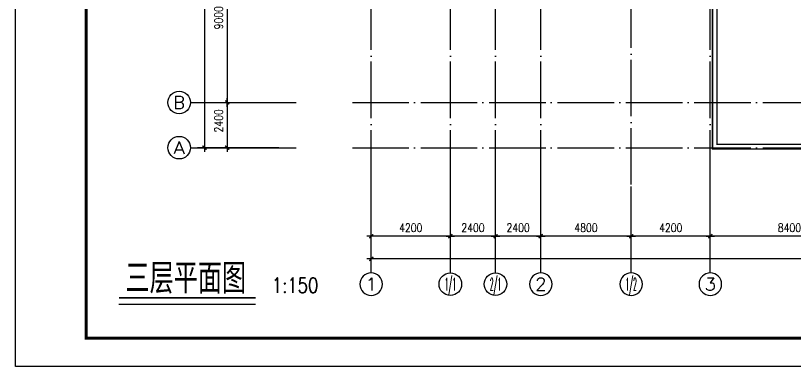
# Model space of a CAD drawing. Extents: x -55219 to 470149, y 494712 to 780039.
# Drawn here: x 209679 to 251020, y 593781 to 612417 of the extents above; entities that cross this region are included whole.
import ezdxf
from ezdxf.enums import TextEntityAlignment as Align

# ---------------------------------------------------------------- set-up
doc = ezdxf.new("R2010")
doc.units = 0
doc.header["$LTSCALE"] = 1500
doc.header["$MEASUREMENT"] = 0
doc.linetypes.add('DOTE', pattern=[2.42, 2, -0.2, 0.02, -0.2])
doc.layers.get('0').update_dxf_attribs({"linetype": 'CONTINUOUS'})
doc.layers.get('DEFPOINTS').update_dxf_attribs({"linetype": 'CONTINUOUS'})
for name, color, linetype in [('AXIS', 3, 'CONTINUOUS'), ('AXIS_TEXT', 7, 'CONTINUOUS'), ('DOTE', 1, 'DOTE'), ('LVTRY', 6, 'CONTINUOUS'), ('PUB_DIM', 3, 'CONTINUOUS'), ('PUB_TITLE', 4, 'CONTINUOUS'), ('PUB_WALL', 255, 'CONTINUOUS'), ('WALL', 255, 'CONTINUOUS')]:
    doc.layers.add(name, color=color, linetype=linetype)
doc.styles.add('_HZTXT', font='txt.shx', dxfattribs={"width": 0.8, "bigfont": 'hztxt.shx'})
doc.styles.add('COMPLEX', font='COMPLEX')
doc.styles.add('DIM_FONT', font='SIMPLEX.shx', dxfattribs={"width": 0.8})
doc.dimstyles.new('AXIS150', dxfattribs={"dimscale": 1.5, "dimtxt": 300, "dimasz": 1, "dimexe": 250, "dimexo": 300, "dimgap": 150, "dimtad": 1, "dimdec": 0, "dimzin": 0, "dimdsep": 46, "dimtxsty": 'DIM_FONT', "dimblk": '_DIMX', "dimcen": 0.09, "dimse1": 1, "dimse2": 1, "dimclrt": 7, "dimadec": 0, "dimazin": 0, "dimtfac": 1, "dimtdec": 0, "dimtix": 1, "dimtmove": 2, "dimatfit": 3, "dimldrblk": '_DIMX', "dimfxl": 1, "dimtolj": 1, "dimtzin": 0, "dimarcsym": 0})
doc.dimstyles.new('DIMN150', dxfattribs={"dimscale": 1.5, "dimtxt": 300, "dimasz": 1, "dimexe": 250, "dimexo": 300, "dimgap": 150, "dimtad": 1, "dimdec": 0, "dimzin": 0, "dimdsep": 46, "dimtxsty": 'DIM_FONT', "dimblk": '_DIMX', "dimcen": 0.09, "dimclrt": 7, "dimadec": 0, "dimazin": 0, "dimtfac": 1, "dimtdec": 0, "dimtix": 1, "dimtmove": 2, "dimatfit": 3, "dimldrblk": '_DIMX', "dimfxl": 1, "dimtolj": 1, "dimtzin": 0, "dimarcsym": 0})

# ---------------------------------------------------------------- blocks, each defined once
blk = doc.blocks.new('_AXISO')
blk.add_circle((0, 0), 0.5)
at = {"layer": 'AXIS_TEXT', "style": 'COMPLEX', "width": 1.041667}
blk.add_attdef('A', text='', height=0.56, dxfattribs=at).set_placement((-0.25, -0.28), (0.25, -0.28), align=Align.FIT)
blk = doc.blocks.new('_DIMX')
blk.add_line((-150, 0), (150, 0))
at = {"const_width": 50}
blk.add_lwpolyline([(-70, -70), (70, 70)], dxfattribs=at)
blk = doc.blocks.new('*D134')
at = {"color": 0, "linetype": 'ByBlock'}
blk.add_line((254955, 600697), (246558, 600697), dxfattribs=at)
at = {"layer": 'DEFPOINTS', "color": 0, "linetype": 'ByBlock'}
for p in [(246556, 603338), (254956, 603338), (246556, 600697)]:
    blk.add_point(p, dxfattribs=at)
at = {"color": 0, "linetype": 'ByBlock', "xscale": 1.5, "yscale": 1.5, "zscale": 1.5, "rotation": 180}
blk.add_blockref('_DIMX', (246556, 600697), dxfattribs=at)
at = {"color": 0, "linetype": 'ByBlock', "xscale": 1.5, "yscale": 1.5, "zscale": 1.5}
blk.add_blockref('_DIMX', (254956, 600697), dxfattribs=at)
at = {"color": 7, "linetype": 'ByBlock', "insert": (250756, 601147), "char_height": 450, "attachment_point": 5, "style": 'DIM_FONT'}
blk.add_mtext('\\A1;8400', dxfattribs=at)
blk = doc.blocks.new('*D136')
at = {"color": 0, "linetype": 'ByBlock'}
blk.add_line((235155, 600697), (232758, 600697), dxfattribs=at)
at = {"layer": 'DEFPOINTS', "color": 0, "linetype": 'ByBlock'}
for p in [(232756, 603338), (235156, 603338), (232756, 600697)]:
    blk.add_point(p, dxfattribs=at)
at = {"color": 0, "linetype": 'ByBlock', "xscale": 1.5, "yscale": 1.5, "zscale": 1.5, "rotation": 180}
blk.add_blockref('_DIMX', (232756, 600697), dxfattribs=at)
at = {"color": 0, "linetype": 'ByBlock', "xscale": 1.5, "yscale": 1.5, "zscale": 1.5}
blk.add_blockref('_DIMX', (235156, 600697), dxfattribs=at)
at = {"color": 7, "linetype": 'ByBlock', "insert": (233956, 601147), "char_height": 450, "attachment_point": 5, "style": 'DIM_FONT'}
blk.add_mtext('\\A1;2400', dxfattribs=at)
blk = doc.blocks.new('*D137')
at = {"color": 0, "linetype": 'ByBlock'}
blk.add_line((246555, 600697), (242358, 600697), dxfattribs=at)
at = {"layer": 'DEFPOINTS', "color": 0, "linetype": 'ByBlock'}
for p in [(242356, 603338), (246556, 603338), (242356, 600697)]:
    blk.add_point(p, dxfattribs=at)
at = {"color": 0, "linetype": 'ByBlock', "xscale": 1.5, "yscale": 1.5, "zscale": 1.5, "rotation": 180}
blk.add_blockref('_DIMX', (242356, 600697), dxfattribs=at)
at = {"color": 0, "linetype": 'ByBlock', "xscale": 1.5, "yscale": 1.5, "zscale": 1.5}
blk.add_blockref('_DIMX', (246556, 600697), dxfattribs=at)
at = {"color": 7, "linetype": 'ByBlock', "insert": (244456, 601147), "char_height": 450, "attachment_point": 5, "style": 'DIM_FONT'}
blk.add_mtext('\\A1;4200', dxfattribs=at)
blk = doc.blocks.new('*D139')
at = {"color": 0, "linetype": 'ByBlock'}
blk.add_line((300705, 599497), (228558, 599497), dxfattribs=at)
at = {"layer": 'DEFPOINTS', "color": 0, "linetype": 'ByBlock'}
for p in [(228556, 603338), (300706, 603338), (228556, 599497)]:
    blk.add_point(p, dxfattribs=at)
at = {"color": 0, "linetype": 'ByBlock', "xscale": 1.5, "yscale": 1.5, "zscale": 1.5}
for p, rotation in [((228556, 599497), 179.9999999999999), ((300706, 599497), 359.9999999999999)]:
    blk.add_blockref('_DIMX', p, dxfattribs=dict(at, rotation=rotation))
at = {"color": 7, "linetype": 'ByBlock', "insert": (264631, 599947), "char_height": 450, "attachment_point": 5, "style": 'DIM_FONT'}
blk.add_mtext('\\A1;72150', dxfattribs=at)
blk = doc.blocks.new('*D146')
at = {"color": 0, "linetype": 'ByBlock'}
for p, q in [((223657, 671149), (219333, 671149)), ((219708, 671147), (219708, 605400)), ((223657, 605399), (219333, 605399))]:
    blk.add_line(p, q, dxfattribs=at)
at = {"layer": 'DEFPOINTS', "color": 0, "linetype": 'ByBlock'}
for p in [(224107, 671149), (219708, 605399), (224107, 605399)]:
    blk.add_point(p, dxfattribs=at)
at = {"color": 0, "linetype": 'ByBlock', "xscale": 1.5, "yscale": 1.5, "zscale": 1.5}
for p, rotation in [((219708, 671149), 90), ((219708, 605399), 270)]:
    blk.add_blockref('_DIMX', p, dxfattribs=dict(at, rotation=rotation))
at = {"color": 7, "linetype": 'ByBlock', "insert": (219258, 638274), "char_height": 450, "attachment_point": 5, "rotation": 90, "style": 'DIM_FONT'}
blk.add_mtext('\\A1;65750', dxfattribs=at)
blk = doc.blocks.new('*D147')
at = {"color": 0, "linetype": 'ByBlock'}
blk.add_line((220910, 607799), (220910, 605402), dxfattribs=at)
at = {"layer": 'DEFPOINTS', "color": 0, "linetype": 'ByBlock'}
for p in [(224570, 607800), (220910, 605400), (224570, 605400)]:
    blk.add_point(p, dxfattribs=at)
at = {"color": 0, "linetype": 'ByBlock', "xscale": 1.5, "yscale": 1.5, "zscale": 1.5}
for p, rotation in [((220910, 607800), 90), ((220910, 605400), 270)]:
    blk.add_blockref('_DIMX', p, dxfattribs=dict(at, rotation=rotation))
at = {"color": 7, "linetype": 'ByBlock', "insert": (220460, 606825), "char_height": 450, "attachment_point": 5, "rotation": 90, "style": 'DIM_FONT'}
blk.add_mtext('\\A1;2400', dxfattribs=at)
blk = doc.blocks.new('*D148')
at = {"color": 0, "linetype": 'ByBlock'}
blk.add_line((220910, 616799), (220910, 607802), dxfattribs=at)
at = {"layer": 'DEFPOINTS', "color": 0, "linetype": 'ByBlock'}
for p in [(224570, 616800), (220910, 607800), (224570, 607800)]:
    blk.add_point(p, dxfattribs=at)
at = {"color": 0, "linetype": 'ByBlock', "xscale": 1.5, "yscale": 1.5, "zscale": 1.5}
for p, rotation in [((220910, 616800), 90), ((220910, 607800), 270)]:
    blk.add_blockref('_DIMX', p, dxfattribs=dict(at, rotation=rotation))
at = {"color": 7, "linetype": 'ByBlock', "insert": (220460, 612300), "char_height": 450, "attachment_point": 5, "rotation": 90, "style": 'DIM_FONT'}
blk.add_mtext('\\A1;9000', dxfattribs=at)
blk = doc.blocks.new('*D192')
at = {"color": 0, "linetype": 'ByBlock'}
blk.add_line((237555, 600697), (235158, 600697), dxfattribs=at)
at = {"layer": 'DEFPOINTS', "color": 0, "linetype": 'ByBlock'}
for p in [(235156, 603338), (237556, 603338), (235156, 600697)]:
    blk.add_point(p, dxfattribs=at)
at = {"color": 0, "linetype": 'ByBlock', "xscale": 1.5, "yscale": 1.5, "zscale": 1.5, "rotation": 180}
blk.add_blockref('_DIMX', (235156, 600697), dxfattribs=at)
at = {"color": 0, "linetype": 'ByBlock', "xscale": 1.5, "yscale": 1.5, "zscale": 1.5}
blk.add_blockref('_DIMX', (237556, 600697), dxfattribs=at)
at = {"color": 7, "linetype": 'ByBlock', "insert": (236356, 601147), "char_height": 450, "attachment_point": 5, "style": 'DIM_FONT'}
blk.add_mtext('\\A1;2400', dxfattribs=at)
blk = doc.blocks.new('*D278')
at = {"color": 0, "linetype": 'ByBlock'}
blk.add_line((232755, 600697), (228558, 600697), dxfattribs=at)
at = {"layer": 'DEFPOINTS', "color": 0, "linetype": 'ByBlock'}
for p in [(228556, 603338), (232756, 603338), (228556, 600697)]:
    blk.add_point(p, dxfattribs=at)
at = {"color": 0, "linetype": 'ByBlock', "xscale": 1.5, "yscale": 1.5, "zscale": 1.5, "rotation": 180}
blk.add_blockref('_DIMX', (228556, 600697), dxfattribs=at)
at = {"color": 0, "linetype": 'ByBlock', "xscale": 1.5, "yscale": 1.5, "zscale": 1.5}
blk.add_blockref('_DIMX', (232756, 600697), dxfattribs=at)
at = {"color": 7, "linetype": 'ByBlock', "insert": (230656, 601147), "char_height": 450, "attachment_point": 5, "style": 'DIM_FONT'}
blk.add_mtext('\\A1;4200', dxfattribs=at)
blk = doc.blocks.new('*D279')
at = {"color": 0, "linetype": 'ByBlock'}
blk.add_line((242355, 600697), (237558, 600697), dxfattribs=at)
at = {"layer": 'DEFPOINTS', "color": 0, "linetype": 'ByBlock'}
for p in [(237556, 603338), (242356, 603338), (237556, 600697)]:
    blk.add_point(p, dxfattribs=at)
at = {"color": 0, "linetype": 'ByBlock', "xscale": 1.5, "yscale": 1.5, "zscale": 1.5, "rotation": 180}
blk.add_blockref('_DIMX', (237556, 600697), dxfattribs=at)
at = {"color": 0, "linetype": 'ByBlock', "xscale": 1.5, "yscale": 1.5, "zscale": 1.5}
blk.add_blockref('_DIMX', (242356, 600697), dxfattribs=at)
at = {"color": 7, "linetype": 'ByBlock', "insert": (239956, 601147), "char_height": 450, "attachment_point": 5, "style": 'DIM_FONT'}
blk.add_mtext('\\A1;4800', dxfattribs=at)

msp = doc.modelspace()

# ---------------------------------------------------------------- linework, layer by layer
at = {"layer": 'AXIS'}
for p, q in [((218960, 607800.4), (224569.9, 607800.4)), ((218960, 605400.4), (224569.9, 605400.4)), ((228556.3, 598747.4), (228556.3, 603338.4)), ((232756.3, 598747.4), (232756.3, 603338.4)), ((235156.3, 598747.4), (235156.3, 603338.4)), ((237556.3, 598747.4), (237556.3, 603338.4)), ((242356.3, 598747.4), (242356.3, 603338.4)), ((246556.3, 598747.4), (246556.3, 603338.4))]:
    msp.add_line(p, q, dxfattribs=at)
at = {"layer": 'DOTE'}
for p, q in [((228556.3, 603338.4), (228556.3, 673575.1)), ((237556.3, 603338.4), (237556.3, 673575.1)), ((246556.3, 603338.4), (246556.3, 673575.1)), ((235156.3, 603338.4), (235156.3, 659400.4)), ((232756.3, 603338.4), (232756.3, 625800.4)), ((242356.3, 603437.5), (242356.3, 625800.4)), ((227556.3, 607800.4), (299906.3, 607800.4)), ((227556.3, 605400.4), (299906.3, 605400.4))]:
    msp.add_line(p, q, dxfattribs=at)
at = {"layer": 'LVTRY'}
msp.add_line((215158.7, 597087.7), (222409.6, 597087.7), dxfattribs=at)
at = {"layer": 'LVTRY', "const_width": 100}
msp.add_lwpolyline([(215166, 597426.9), (222418.9, 597426.9)], dxfattribs=at)
at = {"layer": 'PUB_TITLE'}
msp.add_lwpolyline([(209679, 593781.4), (209679, 682881.4), (335829, 682881.4), (335829, 593781.4)], close=True, dxfattribs=at)
at = {"layer": 'PUB_TITLE', "const_width": 150}
msp.add_lwpolyline([(213429, 595281.4), (334329, 595281.4), (334329, 681381.4), (213429, 681381.4)], close=True, dxfattribs=at)
at = {"layer": 'PUB_WALL', "const_width": 75}
msp.add_lwpolyline([(246666.3, 616450.4), (246666.3, 605333.1), (246666.8, 605332.6), (284932.6, 605332.6), (300774, 621174), (300774, 662300.4), (289656.3, 662300.4)], dxfattribs=at)
at = {"layer": 'PUB_WALL'}
msp.add_lwpolyline([(246906.3, 616450.4, 75, 75, 0), (246906.3, 605572.6, 75, 75, 0), (284833.2, 605572.6, 75, 75, 0), (300534, 621273.4, 75, 75, 0), (300534, 662060.4, 75, 75, 0), (289656.3, 662060.4, 75, 75, 0)], format="xyseb", dxfattribs=at)
at = {"layer": 'WALL'}
for p, q in [((246666.3, 616450.4), (246666.3, 605333.1)), ((246666.3, 605333.1), (246666.8, 605332.6)), ((246666.8, 605332.6), (284932.6, 605332.6))]:
    msp.add_line(p, q, dxfattribs=at)

# ---------------------------------------------------------------- block references
at = {"layer": 'AXIS'}
ref = msp.add_blockref('_AXISO', (218360, 607800.4), dxfattribs=dict(at, xscale=1200, yscale=1200, zscale=1200))
ref.add_attrib('A', 'B', dxfattribs={"layer": 'AXIS_TEXT', "height": 672, "style": 'COMPLEX', "width": 1.102941}).set_placement((218060, 607464.4), (218660, 607464.4), align=Align.FIT)
at = {"layer": 'AXIS', "xscale": 1200, "yscale": 1200, "zscale": 1200}
msp.add_blockref('_AXISO', (218360, 605400.4), dxfattribs=at).add_auto_attribs({'A': 'A'})
at = {"layer": 'AXIS'}
ref = msp.add_blockref('_AXISO', (228556.3, 598147.4), dxfattribs=dict(at, xscale=-1200, yscale=1200, zscale=1200, rotation=180))
ref.add_attrib('A', '1', dxfattribs={"layer": 'AXIS_TEXT', "height": 672, "style": 'COMPLEX', "width": 2.083333}).set_placement((228256.3, 597811.4), (228856.3, 597811.4), align=Align.FIT)
ref = msp.add_blockref('_AXISO', (232756.3, 598147.4), dxfattribs=dict(at, xscale=1200, yscale=1200, zscale=1200))
ref.add_attrib('A', '1/1', dxfattribs={"layer": 'AXIS_TEXT', "height": 672, "rotation": 360, "style": 'COMPLEX', "width": 0.407609}).set_placement((232456.3, 597811.4), (233056.3, 597811.4), align=Align.FIT)
ref = msp.add_blockref('_AXISO', (235156.3, 598147.4), dxfattribs=dict(at, xscale=1200, yscale=1200, zscale=1200))
ref.add_attrib('A', '2/1', dxfattribs={"layer": 'AXIS_TEXT', "height": 672, "rotation": 360, "style": 'COMPLEX', "width": 0.367647}).set_placement((234856.3, 597811.4), (235456.3, 597811.4), align=Align.FIT)
ref = msp.add_blockref('_AXISO', (237556.3, 598147.4), dxfattribs=dict(at, xscale=-1200, yscale=1200, zscale=1200, rotation=180))
ref.add_attrib('A', '2', dxfattribs={"layer": 'AXIS_TEXT', "height": 672, "style": 'COMPLEX', "width": 1.339286}).set_placement((237256.3, 597811.4), (237856.3, 597811.4), align=Align.FIT)
ref = msp.add_blockref('_AXISO', (242356.3, 598147.4), dxfattribs=dict(at, xscale=-1200, yscale=1200, zscale=1200, rotation=180))
ref.add_attrib('A', '1/2', dxfattribs={"layer": 'AXIS_TEXT', "height": 672, "rotation": 360, "style": 'COMPLEX', "width": 0.367647}).set_placement((242056.3, 597811.4), (242656.3, 597811.4), align=Align.FIT)
ref = msp.add_blockref('_AXISO', (246556.3, 598147.4), dxfattribs=dict(at, xscale=-1200, yscale=1200, zscale=1200, rotation=180))
ref.add_attrib('A', '3', dxfattribs={"layer": 'AXIS_TEXT', "height": 672, "style": 'COMPLEX', "width": 1.339286}).set_placement((246256.3, 597811.4), (246856.3, 597811.4), align=Align.FIT)

# ---------------------------------------------------------------- texts
at = {"layer": 'LVTRY', "style": '_HZTXT', "width": 0.8}
msp.add_text('三层平面图', height=1600, dxfattribs=at).set_placement((215513.8, 597654.4))
at = {"layer": 'LVTRY', "color": 7, "insert": (223278.7, 598492.7), "char_height": 800, "width": 6951, "attachment_point": 1, "style": 'DIM_FONT'}
msp.add_mtext('1:150', dxfattribs=at)

# ---------------------------------------------------------------- dimensions: what is measured, and where the dimension line sits
at = {"layer": 'AXIS'}
for base, p1, p2, picture, middle in [((220910, 607800.4), (224569.9, 616800.4), (224569.9, 607800.4), '*D148', (220460, 612300.4)), ((220910, 605400.4), (224569.9, 607800.4), (224569.9, 605400.4), '*D147', (220460, 606825.4))]:
    dim = msp.add_linear_dim(base=base, p1=p1, p2=p2, angle=90, dimstyle='AXIS150', dxfattribs=at)
    dim.commit()
    dim.dimension.update_dxf_attribs({"geometry": picture, "text_midpoint": middle, "dimtype": 160})
dim = msp.add_aligned_dim(p1=(300706, 603338.4), p2=(228556.3, 603338.4), distance=3841, dimstyle='AXIS150', dxfattribs=at)
dim.commit()
dim.dimension.update_dxf_attribs({"geometry": '*D139', "text_midpoint": (264631.1, 599947.4)})
for base, p1, p2, picture, middle in [((228556.3, 600697.4), (232756.3, 603338.4), (228556.3, 603338.4), '*D278', (230656.3, 601147.4)), ((232756.3, 600697.4), (235156.3, 603338.4), (232756.3, 603338.4), '*D136', (233956.3, 601147.4)), ((235156.3, 600697.4), (237556.3, 603338.4), (235156.3, 603338.4), '*D192', (236356.3, 601147.4)), ((237556.3, 600697.4), (242356.3, 603338.4), (237556.3, 603338.4), '*D279', (239956.3, 601147.4)), ((242356.3, 600697.4), (246556.3, 603338.4), (242356.3, 603338.4), '*D137', (244456.3, 601147.4)), ((246556.3, 600697.4), (254956.3, 603338.4), (246556.3, 603338.4), '*D134', (250756.3, 601147.4))]:
    dim = msp.add_linear_dim(base=base, p1=p1, p2=p2, angle=180, dimstyle='AXIS150', dxfattribs=at)
    dim.commit()
    dim.dimension.update_dxf_attribs({"geometry": picture, "text_midpoint": middle})
at = {"layer": 'PUB_DIM'}
dim = msp.add_aligned_dim(p1=(224106.7, 671148.9), p2=(224106.7, 605398.9), distance=-4398.9, dimstyle='DIMN150', dxfattribs=at)
dim.commit()
dim.dimension.update_dxf_attribs({"geometry": '*D146', "text_midpoint": (219257.8, 638273.9)})

doc.saveas('drawing.dxf')
